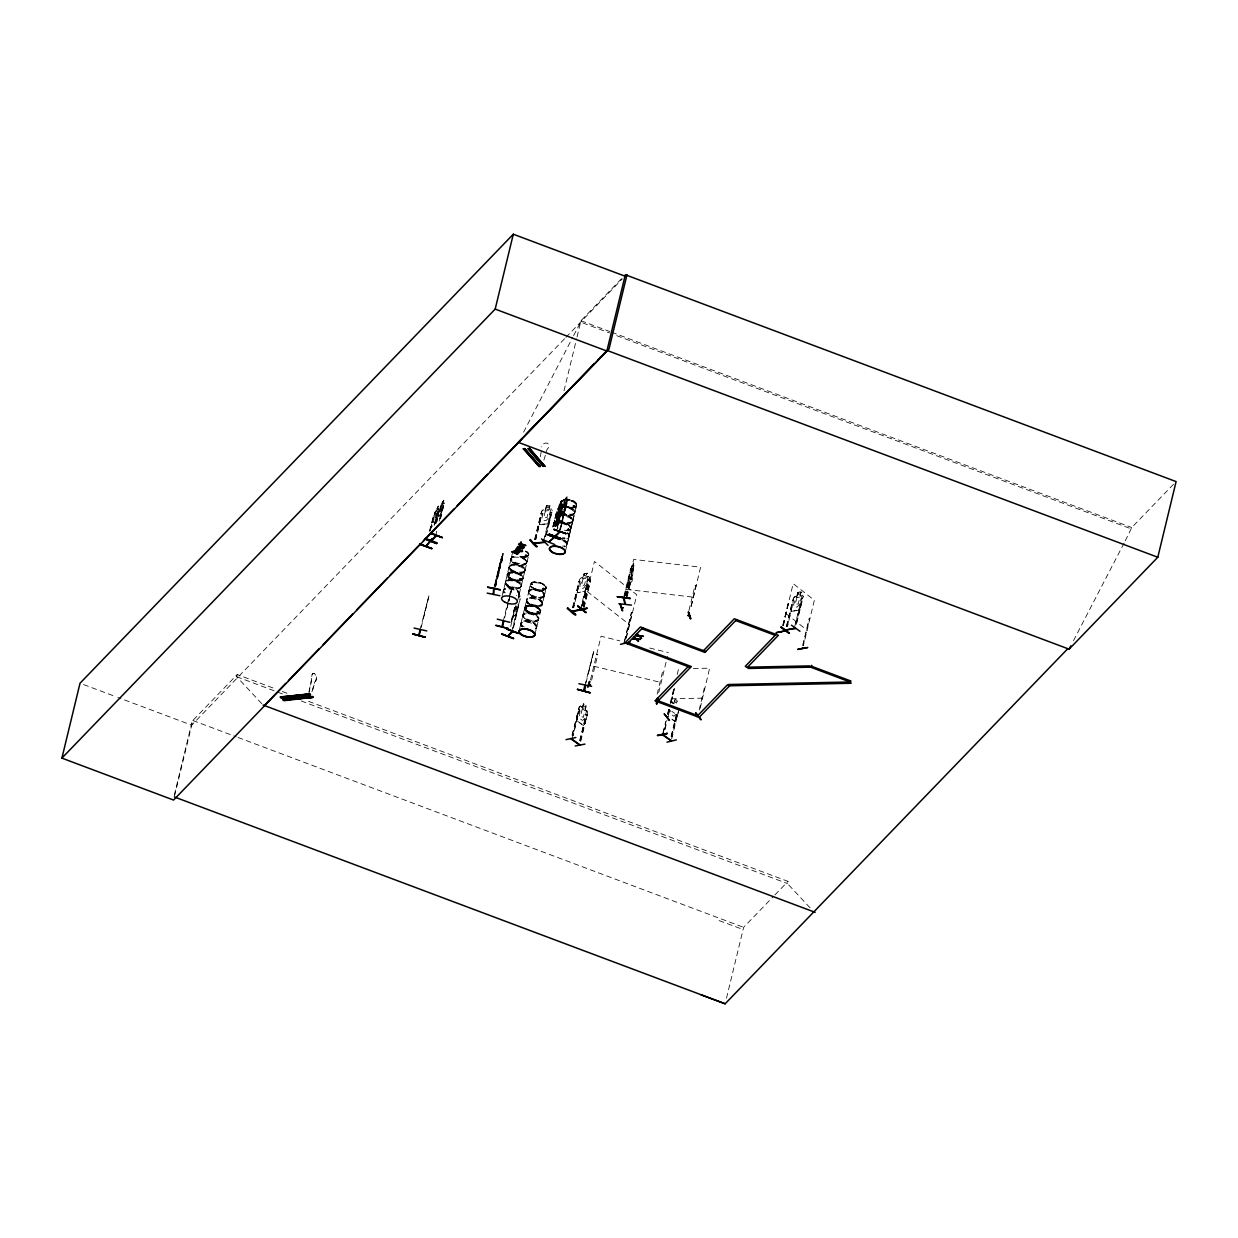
<?xml version="1.0" encoding="UTF-8"?>
<svg xmlns="http://www.w3.org/2000/svg" width="1238" height="1238" viewBox="0 0 1238 1238"><rect width="100%" height="100%" fill="white"/><g stroke="black" fill="none" stroke-linecap="round" stroke-linejoin="round"><path stroke-width="0.75" stroke-dasharray="5 3.75" d="M505.305 582.68L505.336 583.609L505.971 580.901M509.019 567.314L505.584 581.597M511 559.127L511.031 559.963M519.326 593.838L521.105 586.472M520.765 624.06L519.171 630.73M521.322 585.574L524.85 571.105M527.048 562.021L528.703 554.794M536.797 626.985L538.576 619.588M544.488 595.169L546.159 587.942M556.852 517.732L554.995 525.655M558.849 509.514L557.1 516.803M569.186 535.992L572.683 521.523M572.885 520.703L574.587 513.445M574.881 512.439L576.552 505.212A8.093 3.699 13.6 0 0 565.534 499.239A8.093 3.699 13.6 0 0 564.033 505.46A8.093 3.699 13.6 0 0 576.568 505.197L574.912 512.145A8.093 3.699 13.6 0 0 563.847 506.172A8.093 3.699 13.6 0 1 565.364 499.951A8.093 3.699 13.6 0 1 576.397 505.909A8.093 3.699 13.6 0 1 563.847 506.172A8.093 3.699 13.6 0 0 562.346 512.393A8.093 3.699 13.6 0 0 574.896 512.145M583.516 725.561L576.877 720.872L576.893 716.585L576.985 720.841L583.609 725.545L585.466 722.559L583.469 725.391M668.381 712.361L668.257 716.663L674.989 721.336L676.753 718.272M503.324 590.278L503.309 591.625M510.969 558.601L511.526 557.533M524.958 570.919A8.217 3.76 13.6 0 1 512.207 571.182A8.217 3.76 13.6 0 1 513.739 564.853A8.217 3.76 13.6 0 1 524.958 570.919L524.386 571.91M529.152 590.48L526.676 599.563M556.806 517.36L557.564 515.952M630.854 581.984C633.81 584.413 632.711 559.669 632.525 566.818L633.562 562.965L633.005 571.028L626.676 596.654M525.067 569.991L526.846 562.841M502.38 557.44L503.03 553.479L498.295 575.283L499.285 572.235M500.137 567.314L500.276 565.487M500.941 559.158L493.699 589.118M502.009 560.52L502.241 555.816L502.009 557.626M502.427 557.27L503.03 553.479M507.069 574.68L508.725 572.668M507.162 574.355L508.818 577.914M524.556 607.796C527.001 602.875 535.28 605.568 538.948 608.059M524.618 607.425C524.943 613.599 537.586 616.88 540.712 611.309M543.281 590.247C554.717 585.326 527.311 576.32 530.885 586.394M562.361 504.779C555.847 497.196 573.844 498.109 576.072 503.185C578.842 510.056 565.162 507.92 562.392 504.795M571.105 528.626L568.056 530.731M558.942 510.458L559.53 507.735M525.376 551.436A8.093 3.699 13.6 0 1 528.069 556.357A8.093 3.699 13.6 0 1 519.821 557.177A8.217 3.76 13.6 0 1 526.46 563.538L527.017 561.216M431.691 523.906L431.397 527.156L434.94 523.38L436.178 519.264L434.956 523.473M513.012 617.128L513.445 613.924L513.151 617.174L516.695 613.491L519.852 598.991M554.779 519.914L554.531 523.101L554.825 519.852M510.985 559.22L509.282 566.308M544.24 596.051L542.492 603.432M505.305 582.819L503.572 589.892M542.507 603.138A8.109 3.699 13.6 0 0 531.442 597.165A8.109 3.699 13.6 0 0 529.941 603.401A8.109 3.699 13.6 0 0 542.507 603.138L542.492 603.185M556.852 518.49L556.791 517.36M568.907 536.967L567.19 544.256M628.765 580.08C630.699 564.977 627.032 594.163 630.854 581.891L629.678 584.924M502.04 560.427L501.669 562.423L501.947 558.601L495.107 586.951M540.356 456.714L541.594 449.379M518.118 573.287L512.021 572.002L508.632 572.993M535.605 606.326L526.088 606.14M536.797 627.511L536.054 628.703L536.781 626.304M555.088 526.227A8.124 3.714 13.6 0 1 565.828 524.154A8.124 3.714 13.6 0 1 567.902 531.04L570.486 529.91C572.451 523.117 559.932 520.842 555.553 523.767L554.964 526.15M500.353 564.497L499.425 570.269L500.075 568.304M308.989 691.825L311.651 678.811A4.333 2.337 84.3 0 1 312.935 673.518A4.333 2.337 84.3 0 1 316.03 676.552A4.333 2.337 84.3 0 1 314.746 681.844L311.79 692.336M308.85 693.667L311.883 678.78A4.333 2.337 84.3 0 1 313.168 673.487A4.333 2.337 84.3 0 1 316.263 676.521A4.333 2.337 84.3 0 1 314.978 681.829L312.022 692.321M503.17 621.553L510.52 591.083L510.69 592.801M508.23 603.154L507.255 607.626L508.013 604.531M511.882 587.787L511.495 589.922M510.83 592.832L512.3 585.884L504.299 619.325M499.703 566.416L498.635 570.672M510.613 593.745L511.867 588.375M510.396 594.704L510.721 592.708M508.818 600.848L509.437 598.248M174.357 794.92L191.875 722.512M174.481 796.313L192.849 720.501L237.201 674.54L275.13 688.777M261.806 703.679L236.675 676.722L237.201 674.54M429.493 531.102L433.532 515.689L430.778 528.951M429.911 530.669L434.878 512.223M429.911 531.257L434.151 514.126M437.416 509.87L438.267 505.955L434.956 513.337L433.331 522.39L436.209 517.19L438.407 508.57L438.5 509.483M434.058 524.974L438.051 511.588L437.231 511.867M434.461 525.129L437.633 511.433M435.327 522.823L438.561 509.391L436.256 519.356M435.528 523.442L439.521 510.071L438.701 510.35M435.946 523.597L440.449 506.45L436.349 523.163M440.047 518.768L443.838 500.167L440.527 507.565L438.902 516.602L441.796 511.402M442.461 501.792L440.449 506.543M435.559 536.039L436.921 530.421M439.181 521.074L443.219 505.661L440.496 517.484M440.465 518.923L444.148 503.603L440.527 517.685L436.968 521.368L437.339 518.242M419.991 630.281L427.806 599.919M421.137 627.511L429.23 594.642L423.845 616.292M494.643 584.831L500.988 558.632M495.045 585.466L502.102 556.543M495.587 586.503L501.808 560.443M501.963 559.189L502.876 555.444M495.556 587.044L501.994 559.127M502.117 595.958L503.293 590.82M512.517 552.937L511.201 558.183M508.71 574.664L509.499 575.082L508.988 574.246M508.818 601.25L510.195 595.463M564.002 390.806L576.583 338.825M577.032 336.968L580.962 320.704L622.714 277.451M526.429 555.676L525.392 555.336L526.8 555.97M520.502 578.471C517.855 578.394 522.776 579.523 521.059 578.657M511.248 621.12L514.869 606.14M525.005 555.522L526.413 554.903L526.692 556.063M511.665 620.687L515.287 605.707M511.665 621.275L515.782 604.098M510.721 626.459L515.704 605.862M515.875 606.806L515.085 612.408L517.964 607.208M517.84 599.765L519.124 594.658M516.633 606.016L515.797 609.452L518.041 604.546M511.727 631.844L518.072 605.63M513.043 628.254L518.49 605.196M513.461 627.821L520.285 598.635M534.615 539.428L541.61 511.186L543.188 509.762L551.575 509.019L552.396 510.211L545.958 536.719M534.847 539.644L541.687 511.263M535.605 539.319L541.935 513.12L540.96 513.213L542.167 513.337L535.822 539.551M545.571 509.607L546.391 505.847L550.028 505.568L549.068 509.189M546.453 505.924L545.664 509.716L543.575 511.124L541.904 518.01L542.987 520.78L546.314 520.44L548.805 517.314L550.477 510.443L548.991 509.391L550.028 505.568L546.546 506.033M528.765 591.068L530.468 584.15M526.258 607.409L526.738 608.338M531.783 584.027L532.541 584.336M532.479 584.119L531.303 584.351L532.294 583.934M543.838 540.341L550.631 512.253L551.839 512.377L550.631 512.253M544.968 536.812L550.864 512.47M545.726 536.487L552.194 510.211M552.643 527.048L556.682 511.634L553.463 526.769M553.061 526.614L556.682 511.634M553.51 525.33L558.152 508.214L557.301 510.071M559.127 507.193C557.301 505.553 563.986 499.301 559.916 503.541L556.466 518.32L559.359 513.12M559.143 508.416L560.86 501.421M560.427 505.754L561.402 501.901M561.526 501.947L556.249 526.692M555.831 526.537L561.201 507.534L560.365 507.812M562.857 501.282L561.758 501.715M559.266 515.24L561.712 505.321L556.667 526.258M557.301 526.939L562.686 505.924L557.673 528.533M537.88 611.82L536.828 611.943L537.493 612.485M557.255 528.378L563.213 504.299L565.905 497.753L562.485 512.609L565.364 507.41M543.792 589.211L544.503 588.994M559.127 532.046L566.803 501.669L560.458 528.456M560.009 529.74L567.546 496.221L565.921 497.815M534.893 634.537L536.503 628.006M560.412 529.895L567.716 499.61C562.176 530.715 554.361 512.331 567.638 498.991M569.263 529.585L568.149 528.889M567.669 529.678L568.861 530.282M574.602 505.506L574.819 506.28L574.432 505.429M565.302 551.792L566.927 545.153M567.205 543.962L568.876 537.091M569.217 535.698L572.637 521.631A8.093 3.699 13.6 0 0 561.526 515.828A8.093 3.699 13.6 0 0 560.009 522.049A8.093 3.699 13.6 0 0 572.56 521.786L572.606 521.678M572.915 520.409L574.571 513.522M572.575 607.579L578.92 581.365L579.817 581.195L573.751 607.626M572.854 607.796L579.632 579.353L581.179 577.898L588.762 576.428L586.533 576.862M573.473 607.409L579.817 581.195M584.181 573.813L579.771 586.023L580.684 588.654L583.717 588.065L586.069 584.8L587.725 577.914L586.394 577.001L587.431 573.179L584.088 573.736L583.191 577.419L581.179 577.898M580.483 609.622L587.725 579.663L588.901 579.709L587.725 579.663M581.659 606.094L588.004 579.879M582.278 605.692L589.273 577.542M582.556 605.908L589.474 577.542L588.669 576.366M583.144 606.806L590.031 579.678L590.743 580.251L584.197 607.301M583.485 606.744L594.441 561.479L636.796 594.782L626.289 638.235M583.856 607.378L590.402 580.312L589.69 579.755M572.033 735.186L578.703 708.894L579.477 709.451L573.132 735.666M572.358 735.109L579.291 706.697L580.607 706L582.525 707.362M577.001 716.632L579.399 706.681M584.831 685.759L592.646 655.382M571.91 739.488L579.477 709.451M585.976 682.974L594.07 650.105L588.684 671.754M582.494 707.579L583.423 703.679L586.239 705.675L585.357 709.359L587.864 712.655L585.357 722.59M583.485 703.865L582.603 707.548L580.885 707.78L579.229 714.651L579.926 718.597L582.556 720.47L584.676 718.52L586.348 711.649L585.234 709.42M590.48 679.925L601.034 636.27L619.743 640.804M591.609 680.204L597.768 654.763L596.577 654.67L597.768 654.763M585.125 709.436L586.239 705.675M579.678 740.618L586.023 714.403L587.121 714.868L586.023 714.403M580.003 740.525L586.348 714.326M580.452 741.16L586.797 714.96M580.777 741.082L587.648 712.67L587.075 710.674L580.607 706M623.983 596.097L630.776 568.025M623.658 598.542L630.9 568.598M624.416 596.159L631.767 565.89M624.911 595.896L633.608 559.437L700.6 567.205L690.525 608.864M633.423 562.95L632.664 566.648M625.979 595.803L630.343 577.775L629.214 577.635L630.405 577.991L626.041 596.035M633.469 564.11L633.454 566.586M633.407 570.053L633.871 565.008M626.552 596.082L631.999 573.627M627.124 596.716L633.252 572.08M624.354 641.346L631.334 612.485L632.386 612.98L631.334 612.485M624.695 641.269L631.69 612.408M625.933 638.297L632.045 613.042M657.13 694.147L662.856 670.501L663.939 670.981M658.709 692.615L667.483 656.31M688.947 610.52L695.06 585.28L696.189 585.404L690.587 609.081M662.964 732.865L665.673 721.63M667.483 714.14L669.835 705.072M670.269 703.261L673.766 688.823M677.232 674.447L678.594 668.83M663.289 732.788L665.998 721.553M667.808 714.063L669.17 708.446M670.888 701.683L673.936 689.055M668.18 714.078L670.362 705.056M670.795 703.246L674.292 688.823M664.636 729.677L666.911 720.315M668.35 714.311L669.665 708.894M671.414 701.683L674.725 687.013M664.961 729.584L666.771 722.094M668.582 714.62L669.944 709.003M677.619 701.482C672.946 694.781 675.747 706.743 671.878 701.822L670.671 702.503L671.878 701.822M672.265 703.571L673.967 703.354L674.803 699.47M671.058 736.409L676.938 712.082M671.383 736.331L677.263 711.989M671.832 736.966L677.712 712.624M671.708 738.761L679.136 708.446M678.439 711.757L676.737 718.38M699.191 710.07L704.701 686.394M700.166 708.26L709.622 668.18L693.203 668.52M782.741 625.329L788.761 601.823L783.437 625.561M783.097 625.267L793.171 583.624L814.356 600.26L803.4 645.524M783.097 625.623L788.42 601.885M786.393 626.366L792.722 600.151L793.62 599.981L787.554 626.413M786.656 626.583L793.434 598.14L794.904 596.623M787.291 626.196L793.62 599.981M797.906 592.522L793.589 604.809L794.502 607.44L797.535 606.852L799.872 603.587L801.543 596.701L800.212 595.788C806.588 588.158 791.361 594.673 801.156 591.903M797.179 596.391L797.984 592.6M800.119 595.726L801.017 592.043M794.75 626.536L801.543 598.449L802.719 598.496L801.543 598.449M795.926 623.008L801.822 598.666M796.096 624.494L803.075 596.345M796.823 622.838L803.292 596.345L802.487 595.153L794.92 596.731M802.704 645.308L809.25 618.257M803.06 645.586L809.59 618.18M726.489 998.215L743.636 927.339L773.642 896.25M810.07 907.825L787.461 883.561L787.987 881.379L307.628 700.987M1125.265 540.805L1131.749 527.543L1173.485 484.29M511.681 588.267L511.634 589.009M511.619 589.118L511.82 588.298M518.134 573.256L522.622 576.026L523.179 578.533L521.6 580.158L516.308 580.73L508.849 577.929A8.124 3.714 13.6 0 1 513.894 572.73A8.124 3.714 13.6 0 1 522.498 579.492A8.124 3.714 13.6 0 1 508.895 577.914M543.884 460.149L547.103 449.286A4.333 3.265 -40.3 0 0 547.335 443.235A4.333 3.265 -40.3 0 0 541.238 446.918M521.028 623.008L522.746 615.75L522.776 616.555M558.09 519.403C560.938 509.267 558.23 522.715 554.407 523.04M563.971 513.553L565.286 509.53M523.442 614.017L522.761 616.478M501.947 556.62L502.241 555.816M502.086 556.651L502.38 555.847M555.026 524.68L555.073 525.825M542.275 604.283L542.213 604.407A8.093 3.699 13.6 0 0 531.117 598.558A8.093 3.699 13.6 0 0 529.616 604.778A8.093 3.699 13.6 0 0 542.167 604.515L538.793 618.721M569.263 525.655L565.967 523.705M572.807 521.337A8.217 3.76 13.6 0 0 561.588 515.271A8.217 3.76 13.6 0 0 560.056 521.6A8.217 3.76 13.6 0 0 572.807 521.337L572.854 519.898M542.476 603.989L541.78 605.165L542.476 602.705M587.075 587.431L585.187 591.284L577.465 592.708L585.141 591.176L586.889 587.369M631.334 577.914L630.405 579.833L630.467 573.921L632.649 566.849M799.005 610.086L800.893 606.218L799.005 610.086L791.283 611.495L791.128 608.106M523.581 432.17L572.73 337.355M573.612 335.668L580.622 322.112L609.514 332.96M1073.485 640.711L1124.383 542.492M504.005 589.149L503.309 590.278M522.947 614.899L527.079 598.836M566.478 545.943L567.174 543.528M538.267 620.161L538.778 617.994M527.357 555.645L525.206 555.568M520.146 578.486C517.53 580.374 524.912 580.22 523.21 577.109M520.734 579.678L519.821 579.26M521.213 578.75L521.74 579.369L520.687 579.539M557.348 525.5L556.218 524.866M556.357 525.314L557.317 525.361L556.744 524.68M556.357 525.175L557.177 524.943L556.001 525.175M572.962 505.831L574.834 506.698L574.757 505.599M567.143 529.353L568.768 528.951M572.885 521.244L572.358 522.126M569.078 529.926L568.737 528.997M569.511 530.081L568.706 529.199M525.608 607.827L526.955 607.935M526.181 608.121L526.707 607.75M543.451 588.065L542.554 588.839L544.627 589.195M537.88 612.779L536.936 611.851M538.05 612.052C535.946 611.959 539.459 611.108 539.118 612.81M509.545 565.812L508.988 567.994M520.811 587.044L521.322 584.769M518.722 595.385L519.31 592.878M574.355 513.863L574.881 511.743M521.322 622.451L520.749 624.71M543.962 596.639L544.426 594.163M568.598 537.509L569.186 535.234M674.849 721.197L676.644 718.303M507.595 573.72C512.377 570.873 520.223 572.606 523.101 577.45M555.444 524.138L556.589 523.055M525.051 606.868L526.181 605.831M545.757 589.056L544.766 589.783M540.31 612.206A8.093 3.699 13.6 0 1 527.759 612.47A8.093 3.699 13.6 0 1 538.793 618.427L538.793 618.474A8.093 3.699 13.6 0 1 526.258 618.691A8.093 3.699 13.6 0 1 527.759 612.47A8.093 3.699 13.6 0 1 529.26 606.233A8.093 3.699 13.6 0 1 540.31 612.206L537.663 613.475M538.221 620.253L538.236 620.223A8.217 3.76 13.6 0 0 529.508 613.398A8.217 3.76 13.6 0 0 524.448 618.644A8.217 3.76 13.6 0 0 538.205 620.238L538.19 620.284M526.444 563.569L526.49 563.522A8.217 3.76 13.6 0 1 514.203 562.919A8.217 3.76 13.6 0 1 513.94 556.775M508.168 574.757L509.189 574.927M793.62 598.248L795.013 596.809M564.559 338.763L191.689 725.174L117.842 697.443M565.905 337.37L622.374 278.86M437.912 507.054L436.704 509.22L437.618 508.276M434.863 512.331L435.853 511.217M442.864 504.036L443.978 502.783L444.21 503.758M434.987 512.377L438.484 508.772M440.573 506.59L444.055 502.984M433.95 515.844L433.114 516.122M560.149 503.943L561.046 502.999M559.839 505.166L560.752 504.222M558.013 508.261L561.495 504.655M566.447 500.044L567.561 498.79L567.793 499.765M557.085 511.789L556.264 512.068M563.104 506.079L562.269 506.357M554.469 522.885L557.951 519.279M518.521 597.614L520.006 595.973M518.645 597.66L520.068 596.19M513.151 617.174L516.695 613.398M774.942 894.904L787.987 881.379M676.056 714.326L673.936 716.276L671.306 714.403L670.609 710.457M541.795 511.309L543.281 509.963M544.766 589.102L542.631 588.298M575.159 507.038L576.15 506.327M555.491 524.123L557.967 522.947M525.082 555.243L526.119 555.119M567.221 529.214L568.087 529.849M527.295 556.589L528.827 553.881L525.608 550.709A8.093 3.699 13.6 0 1 528.239 555.645A8.093 3.699 13.6 0 1 519.991 556.466M567.979 529.957L569.201 529.818M508.199 574.602L508.539 574.85M509.545 575.005L508.601 575.097M532.185 584.506L531.736 584.692M544.07 588.839L543.451 588.777M538.081 612.779L538.515 611.804M556.481 523.411L557.982 522.978M527.295 556.636L519.914 556.806A8.217 3.76 13.6 0 1 526.552 563.104A8.217 3.76 13.6 0 1 514.312 562.485A8.217 3.76 13.6 0 1 514.049 556.342M521.585 580.204L512.269 579.399L507.193 575.361M568.846 530.034L568.536 528.936M539.025 613.321L535.76 613.955M584.166 573.844L587.292 573.318M580.08 581.411L578.92 581.365M793.898 600.198L792.722 600.151M791.376 611.355L798.959 609.978M571.863 507.657L573.643 507.487M557.998 522.931L565.921 523.86M525.454 555.057L526.676 555.212M510.242 572.204L512.021 572.018M530.885 586.441L535.327 589.334L543.25 590.247M537.756 612.33L538.731 612.578L538.344 611.727M538.747 612.98L537.524 612.841M537.632 613.475L529.709 612.562L524.649 608.554M539.675 524.51L547.954 523.767L549.997 520.099L547.939 523.798L539.629 524.711L539.288 521.167M671.352 698.774L702.379 698.139M562.114 501.344L562.934 501.591L562.145 501.963M574.2 505.522L572.946 506.11M524.014 557.239L519.929 556.775A8.124 3.714 13.6 0 0 528.193 555.939A8.124 3.714 13.6 0 0 525.5 551.003M520.409 578.858L520.749 579.291M543.25 588.112L544.797 588.793M539.459 590.294L541.455 590.402M526.583 608.353L525.701 607.796M626.366 589.396L693.357 597.165M696.267 585.636L695.06 585.28M567.762 507.193L569.851 507.565M649.687 648.047L668.396 652.565M593.791 666.23L661.154 682.525M563.971 522.9L567.824 524.355M543.946 588.545L543.482 588.731M719.092 920.592L743.11 929.521M580.962 320.704L609.854 331.567M611.665 332.233L1131.749 527.543M616.741 335.684L1131.408 528.951M282.341 691.5L287.773 693.528M236.675 676.722L275.919 691.469M277.73 692.15L284.957 694.858M301.236 700.971L787.461 883.561M192.849 720.501L236.195 736.78M237.99 737.461L743.636 927.339M83.611 684.583L116.047 696.762M571.6 500.338L573.426 501.158M573.318 506.017L575.237 506.094M568.087 529.941L567.267 529.384M520.889 578.579L521.74 579.369M535.528 606.589L539.985 609.514M562.996 501.576L562.191 501.297M543.312 588.654L543.219 589.04M519.883 574.293L521.399 575.268M526.382 610.736L527.883 611.711A8.093 3.699 13.6 0 0 540.48 611.464A8.093 3.699 13.6 0 0 529.446 605.49A8.093 3.699 13.6 0 0 527.93 611.727M671.894 701.977L673.967 703.354M672.017 711.463L674.648 713.32M672.234 719.479L674.88 721.367M578.378 708.987L579.152 709.529M791.283 611.495L791.159 607.997M785.929 613.568L807.099 630.219M587.183 591.439L629.554 624.726M570.347 526.769L569.263 525.701L570.981 527.899M538.963 608.075L540.635 611.68L540.557 610.628M525.175 609.994L526.289 611.046M545.679 585.914L546.298 588.081M576.057 503.232L576.645 504.315M562.779 501.576L561.712 501.622M539.954 609.529L540.588 610.628M511.031 559.808L510.954 558.678M633.407 563.135L633.748 565.364M628.672 580.003L629.817 584.94M438.531 508.617L438.639 509.53M539.412 521.136L539.737 524.572M525.036 569.588L525.098 570.61M521.353 626.32A8.093 3.699 13.6 0 1 529.462 622.59A8.093 3.699 13.6 0 1 534.971 629.616M522.451 626.908A8.217 3.76 13.6 0 1 523.163 621.863A8.217 3.76 13.6 0 1 534.027 623.813A8.217 3.76 13.6 0 1 535.187 629.198M524.247 626.954A8.109 3.699 13.6 0 1 522.544 621.337A8.109 3.699 13.6 0 1 533.624 622.621A8.109 3.699 13.6 0 1 535.327 628.239M522.544 626.49A8.217 3.76 13.6 0 1 523.272 621.445A8.217 3.76 13.6 0 1 534.12 623.395A8.217 3.76 13.6 0 1 535.296 628.765M555.212 525.887A8.093 3.699 13.6 0 1 565.905 523.813A8.093 3.699 13.6 0 1 567.963 530.684M564.327 530.297A8.093 3.699 13.6 0 0 570.826 526.893A8.093 3.699 13.6 0 0 560.597 522.281A8.093 3.699 13.6 0 0 555.893 526.49A8.078 3.683 13.6 0 1 559.963 522.266A8.078 3.683 13.6 0 1 570.362 526.181A8.078 3.683 13.6 0 1 566.308 530.375M562.037 539.938A8.217 3.76 13.6 0 1 564.141 546.917M563.677 541.285A8.093 3.699 13.6 0 1 565.364 546.886M555.026 526.661A8.093 3.699 13.6 0 1 565.72 524.587A8.093 3.699 13.6 0 1 567.778 531.458M564.033 539.892A8.109 3.699 13.6 0 1 562.516 546.128M563.971 540.341A8.217 3.76 13.6 0 1 564.234 546.484M567.499 532.603A8.093 3.699 13.6 0 1 562.532 537.756M567.391 533.485A8.217 3.76 13.6 0 1 564.342 538.824M567.484 533.052A8.217 3.76 13.6 0 1 562.423 538.298M568.242 535.033A8.093 3.699 13.6 0 1 562.191 539.149M520.053 556.218A8.093 3.699 13.6 0 1 526.552 562.578A8.093 3.699 13.6 0 1 514.497 561.975A8.093 3.699 13.6 0 1 514.25 555.924M503.912 593.172A8.093 3.699 13.6 0 1 507.363 588.994A8.093 3.699 13.6 0 1 517.732 592.166A8.093 3.699 13.6 0 1 516.091 596.917M503.912 592.692A8.217 3.76 13.6 0 1 507.41 588.452A8.217 3.76 13.6 0 1 517.948 591.671A8.217 3.76 13.6 0 1 516.292 596.499M505.305 592.832A8.109 3.699 13.6 0 1 506.528 587.741A8.109 3.699 13.6 0 1 517.67 590.433A8.109 3.699 13.6 0 1 516.447 595.54M504.021 592.275A8.217 3.76 13.6 0 1 507.518 588.019A8.217 3.76 13.6 0 1 518.057 591.253A8.217 3.76 13.6 0 1 516.401 596.066M544.519 594.874L544.503 594.921A8.093 3.699 13.6 0 1 531.953 595.138A8.093 3.699 13.6 0 1 533.454 588.901A8.093 3.699 13.6 0 1 534.955 582.68A8.093 3.699 13.6 0 1 546.004 588.638A8.093 3.699 13.6 0 1 533.454 588.901A8.093 3.699 13.6 0 1 544.488 594.874M435.714 512.563L434.043 519.434L435.451 517.964L437.122 511.093L435.714 512.563M441.285 506.775L439.629 513.662L441.038 512.192L442.693 505.305L441.285 506.775M442.585 502.21L442.276 503.448L443.483 501.266L442.585 502.21M545.354 510.954L543.699 517.824L547.026 517.499L548.697 510.613L545.354 510.954M546.995 506.59L546.701 507.812L548.836 507.611L549.13 506.373L546.995 506.59M558.849 508.493L557.193 515.379L558.601 513.909L560.257 507.038L558.849 508.493M564.868 502.783L563.197 509.654L564.621 508.199L566.277 501.313L564.868 502.783M566.153 498.218L565.859 499.456L567.066 497.274L566.153 498.218M583.067 578.827L581.396 585.698L584.444 585.11L586.1 578.239L583.067 578.827M584.646 574.417L584.351 575.655L586.301 575.268L586.595 574.045L584.646 574.417M582.293 708.77L580.637 715.657L583.268 717.529L584.94 710.643L582.293 708.77M583.81 704.809L583.516 706.047L585.203 707.238L585.497 706.016L583.81 704.809M632.355 568.072L631.117 576.877L632.355 568.072M675.19 700.615L674.896 701.838L676.582 703.045L676.876 701.807L675.19 700.615M796.885 597.614L795.214 604.484L798.247 603.896L799.918 597.026L796.885 597.614M798.464 593.203L798.17 594.441L800.119 594.054L800.413 592.832L798.464 593.203M538.484 619.774L538.484 619.82A8.109 3.699 13.6 0 1 525.902 620.083A8.109 3.699 13.6 0 1 527.419 613.847A8.109 3.699 13.6 0 1 538.484 619.82L538.499 619.743M544.194 596.174L544.178 596.221A8.109 3.699 13.6 0 1 531.613 596.515A8.109 3.699 13.6 0 1 533.114 590.278A8.109 3.699 13.6 0 1 544.178 596.267L544.209 596.143M543.869 596.716L543.869 596.762A8.217 3.76 13.6 0 1 530.143 595.091A8.217 3.76 13.6 0 1 535.203 589.845A8.217 3.76 13.6 0 1 543.9 596.685L543.9 596.685M577.651 592.631L577.434 589.288L577.542 592.77M528.146 603.355A8.217 3.76 13.6 0 0 541.904 604.949A8.217 3.76 13.6 0 0 533.207 598.109A8.217 3.76 13.6 0 0 528.146 603.355M533.624 588.189A8.093 3.699 13.6 0 0 546.175 587.926A8.093 3.699 13.6 0 0 535.141 581.968A8.093 3.699 13.6 0 0 533.624 588.189M533.547 588.483A8.124 3.714 13.6 0 0 546.128 588.236A8.124 3.714 13.6 0 0 535.048 582.247A8.124 3.714 13.6 0 0 533.547 588.483M528.053 611.232A8.093 3.699 13.6 0 0 540.604 610.968A8.093 3.699 13.6 0 0 529.554 605.011A8.093 3.699 13.6 0 0 528.053 611.232M528.239 602.937A8.217 3.76 13.6 0 0 542.012 604.531A8.217 3.76 13.6 0 0 533.299 597.691A8.217 3.76 13.6 0 0 528.239 602.937M530.251 594.658A8.217 3.76 13.6 0 0 544.008 596.267A8.217 3.76 13.6 0 0 535.311 589.427A8.217 3.76 13.6 0 0 530.251 594.658M527.93 611.742A8.093 3.699 13.6 0 0 540.48 611.495A8.093 3.699 13.6 0 0 529.431 605.521A8.093 3.699 13.6 0 0 527.93 611.742M527.837 612.067A8.124 3.714 13.6 0 0 540.433 611.804A8.124 3.714 13.6 0 0 529.353 605.815A8.124 3.714 13.6 0 0 527.837 612.067M524.541 618.226A8.217 3.76 13.6 0 0 538.298 619.82A8.217 3.76 13.6 0 0 529.601 612.98A8.217 3.76 13.6 0 0 524.541 618.226M562.547 504.5A8.078 3.683 13.6 0 0 576.057 506.079A8.078 3.683 13.6 0 0 567.515 499.363A8.078 3.683 13.6 0 0 562.547 504.5M562.377 505.212A8.078 3.683 13.6 0 0 575.887 506.791A8.078 3.683 13.6 0 0 567.344 500.075A8.078 3.683 13.6 0 0 562.377 505.212M562.439 504.795A8.124 3.714 13.6 0 0 576.026 506.373A8.124 3.714 13.6 0 0 567.437 499.626A8.124 3.714 13.6 0 0 562.439 504.795M562.052 513.337A8.217 3.76 13.6 0 0 574.803 513.074A8.217 3.76 13.6 0 0 563.584 507.007A8.217 3.76 13.6 0 0 562.052 513.337M558.864 519.697A8.093 3.699 13.6 0 0 572.405 521.275A8.093 3.699 13.6 0 0 563.832 514.544A8.093 3.699 13.6 0 0 558.864 519.697M560.52 512.811A8.093 3.699 13.6 0 0 574.061 514.389A8.093 3.699 13.6 0 0 565.503 507.657A8.093 3.699 13.6 0 0 560.52 512.811M560.164 521.183A8.217 3.76 13.6 0 0 572.9 520.919A8.217 3.76 13.6 0 0 561.681 514.853A8.217 3.76 13.6 0 0 560.164 521.183M562.16 512.919A8.217 3.76 13.6 0 0 574.896 512.656A8.217 3.76 13.6 0 0 563.692 506.59A8.217 3.76 13.6 0 0 562.16 512.919M512.161 571.631A8.093 3.699 13.6 0 0 524.711 571.368A8.093 3.699 13.6 0 0 513.677 565.41A8.093 3.699 13.6 0 0 512.161 571.631M510.489 578.533A8.093 3.699 13.6 0 0 523.04 578.285A8.093 3.699 13.6 0 0 512.006 572.312A8.093 3.699 13.6 0 0 510.489 578.533M510.613 578.084A8.093 3.699 13.6 0 0 523.148 577.821A8.093 3.699 13.6 0 0 512.114 571.863A8.093 3.699 13.6 0 0 510.613 578.084M511 569.279A8.109 3.699 13.6 0 0 524.572 570.857A8.109 3.699 13.6 0 0 515.983 564.11A8.109 3.699 13.6 0 0 511 569.279M512.671 562.408A8.109 3.699 13.6 0 0 526.243 563.971A8.109 3.699 13.6 0 0 517.654 557.224A8.109 3.699 13.6 0 0 512.671 562.408M512.315 570.764A8.217 3.76 13.6 0 0 525.051 570.501A8.217 3.76 13.6 0 0 513.847 564.435A8.217 3.76 13.6 0 0 512.315 570.764M510.304 579.307A8.093 3.699 13.6 0 0 522.854 579.044A8.093 3.699 13.6 0 0 511.82 573.086A8.093 3.699 13.6 0 0 510.304 579.307A8.093 3.699 13.6 0 0 508.803 585.528A8.093 3.699 13.6 0 0 521.353 585.28A8.093 3.699 13.6 0 0 510.304 579.307M508.509 586.472A8.217 3.76 13.6 0 0 521.26 586.208A8.217 3.76 13.6 0 0 510.041 580.158A8.217 3.76 13.6 0 0 508.509 586.472M506.961 585.961A8.109 3.699 13.6 0 0 520.533 587.539A8.109 3.699 13.6 0 0 511.959 580.792A8.109 3.699 13.6 0 0 506.961 585.961M508.617 586.054A8.217 3.76 13.6 0 0 521.353 585.791A8.217 3.76 13.6 0 0 510.149 579.724A8.217 3.76 13.6 0 0 508.617 586.054"/><path stroke-width="1.5" d="M695.926 713.15L700.987 719.649M623.534 597.969L624.881 604.206M487.617 587.261L500.307 589.876M493.188 594.41L493.745 588.514M499.904 595.741L487.199 593.126M430.375 533.269L442.214 537.679M424.804 539.01L436.643 543.451M506.543 629.074L518.382 633.469M553.959 529.276L565.797 533.686M559.777 539.397L547.939 534.955M807.609 647.505L797.597 649.439L807.532 647.536M618.876 603.695L631.457 605.119M625.407 604.237L624.029 598M497.274 619.155L509.886 622.327M501.932 626.691L503.293 620.965M502.566 626.861L503.68 621.615M495.881 625.546L508.509 628.625L495.958 625.221M1069.028 649.238L1157.793 557.255L1176.1 481.582L625.314 274.743L606.868 351.035L173.583 800.058L61.9 758.12L80.021 683.237L513.306 234.214L624.973 276.151M426.754 545.757L426.94 544.968M430.855 541.501L430.484 540.31M425.872 546.082L430.7 540.248M430.839 541.579L431.118 540.402L426.228 546.283M432.542 538.932L432.356 540.108L431.969 538.778M432.139 538.778L431.814 539.861M432.325 539.969L432.511 539.195M435.822 534.955L436.039 536.255M61.9 758.12L495.185 309.098L513.306 234.214M418.645 635.326L420.146 629.709M419.202 635.527L420.425 630.452M425.207 637.384L412.672 633.887L425.222 637.276M426.77 630.916L414.08 628.068M514.188 551.653C514.126 549.471 518.443 550.802 519.248 552.148C518.351 553.974 517.066 553.309 518.382 551.962C506.899 549.858 525.376 557.642 513.615 552.628L511.604 551.885L513.631 551.22M518.118 547.041C531.025 549.78 513.136 548.991 518.258 546.422M520.502 542.368L521.384 542.012L520.409 543.497L525.933 545.556L520.099 543.822L518.536 544.395L521.229 542.646M519.217 550.724C523.473 548.898 511.031 548.372 519.217 550.724L519.372 550.09M541.486 538.901L548.001 545.324M543.002 540.186L543.374 539.35M555.939 536.116L556.125 534.94M627.001 274.712L609.034 348.977L518.304 442.337L1069.09 649.176L1070.855 645.787M586.147 612.485L577.806 605.784M580.684 608.462L580.947 609.885L580.761 608.446M580.761 609.839L581.164 608.756M581.458 608.307L581.241 609.436L581.752 608.338M582.03 608.554L581.628 609.746L572.126 611.587M578.873 683.701L591.594 686.378M583.547 690.85L584.878 685.279M584.785 685.728C586.611 683.624 584.46 692.986 583.732 690.309M617.452 596.871L630.173 598.186M776.071 634.429L745.291 666.323L748.588 668.458L810.642 667.174L811.757 665.317M589.35 681.38L587.787 687.198L589.969 681.627M589.396 684.428L590.603 684.939L589.334 684.629M657.734 697.907L656.233 703.602M781.085 631.86L781.658 631.782M487.648 587.106L500.338 589.721M579.957 744.889L571.43 738.792M671.336 740.695L670.191 740.231M419.868 544.225L431.706 548.62M425.439 538.437L437.277 542.909M431.691 548.697L419.852 544.256M501.854 633.949L513.708 638.452L501.653 634.166M543.234 539.861L554.856 544.565M549.27 534.089L561.108 538.654L549.27 534.212M513.445 638.684L501.87 633.995M431.381 540.201L435.915 535.605M512.594 631.597L508.153 636.224M553.99 537.447L549.486 541.532M630.065 598.65L617.344 596.731M493.683 588.592L493.807 594.488M776.319 632.603L786.084 630.591M786.269 630.699L776.334 632.726M669.185 720.361L664.156 713.753L669.51 720.207M560.04 531.876L555.444 536.456M567.19 608.415C583.485 619.17 572.204 615.425 567.824 607.734M575.639 614.435L567.608 608.276M781.054 627.14L789.488 633.361L780.992 627.233M788.946 633.438L781.488 627.032M431.907 548.419L420.069 543.977M529.833 540.093C543.946 551.56 533.098 546.639 530.498 539.505M536.952 546.36L530.297 540M577.527 610.349L587.106 608.26M566.045 739.643L575.825 737.508M657.842 735.651L667.205 733.314M622.729 610.69L620.269 604.361L622.11 610.721M571.12 739.024L579.632 744.966M662.423 734.753L671.011 740.773M621.832 607.579L622.946 607.641M264.359 705.505L285.746 683.345M288.408 680.575L319.156 648.727M323.164 644.565L352.567 614.094M356.575 609.932L387.324 578.084M390.001 575.314L420.734 543.451M423.411 540.681L454.16 508.818M456.822 506.048L487.571 474.2M490.248 471.43L522.219 438.283M526.135 434.229L593.961 363.926M597.877 359.871L607.007 350.416L1157.793 557.255M436.565 543.637L424.99 538.87M513.259 552.071L514.126 552.102M549.254 541.594L553.696 537.911M559.53 531.566L554.98 536.348M565.983 533.547L553.881 529.431L565.983 533.609M512.145 631.411L507.58 636.146M627.31 643.76L642.692 627.805M688.142 666.601L655.057 700.878L699.13 717.421L729.6 685.837L727.294 684.97L696.824 716.554M703.524 650.646L734.304 618.752L778.377 635.295L747.582 667.189L809.652 665.905L810.642 667.174L850.088 681.999L851.094 683.268L729.461 685.775L728.47 684.506L850.088 681.999L850.986 681.07L811.54 666.245M657.363 701.729L691.33 666.539L628.208 642.832M736.61 619.604L704.933 652.441L641.795 628.734M701.126 994.857L725.143 1003.786L1067.79 648.697L1069.09 649.176M666.88 716.941L667.468 716.926M582.464 609.777L583.469 610.133M795.585 628.471L786.192 629.894M524.154 448.837L523.256 448.852L524.401 448.837L540.248 466.432L538.979 466.509M543.977 466.308L542.848 466.324L527.883 448.682L544.859 466.246L543.296 466.092M528.734 448.682L529.554 448.187L544.859 466.246M529.879 448.605L529.013 448.667L544.101 466.293M623.163 607.951L621.94 607.827M688.885 615.596L687.74 615.425M544.658 542.383L533.934 543.436M281.15 697.69L280.5 697.056M283.115 699.656L312.951 697.412L312.61 696.483L282.775 699.594L312.286 696.777M309.949 694.085L280.159 697.009L309.995 693.884L280.593 697.443L310.614 694.766L281.289 698.139L310.336 694.812M312.889 697.304L283.873 700.723M656.821 700.956L655.444 700.662L656.883 700.754M520.734 545.602L519.774 546.515L523.334 546.329A1.764 0.805 13.6 0 1 524.092 546.763C525.113 550.26 515.488 545.912 520.749 545.571M524.51 448.837L540.248 466.432M528.44 448.45L543.714 466.324M571.724 611.278L581.38 609.436M794.363 628.347L795.461 628.471M533.795 543.126L544.472 542.089M584.955 744.1L575.221 745.988M666.988 742.166L676.335 739.891M586.147 612.547L577.759 606.295L585.698 612.485M791.469 625.205L799.965 631.303M795.121 628.177L785.372 630.127M802.007 648.201L802.348 648.139M624.432 642.305L624.71 643.017M620.517 644.317L630.034 642.089M313.199 697.304L283.239 700.089L312.734 697.18M517.066 547.985L520.424 548.821M431.814 540.495L436.426 535.714M688.328 612.222L690.727 618.691M687.895 615.503L689.009 615.58M522.575 545.478L523.488 545.71M412.641 633.995L425.268 637.059M577.481 689.473L590.108 692.522M495.185 309.098L606.868 351.035M549.053 534.367L560.891 538.824M735.712 620.548L775.174 635.357M705.83 651.513L640.402 626.939L625.004 642.893L690.433 667.468M658.26 700.801L697.721 715.626M263.06 705.026L815.13 912.344M174.357 796.947L725.143 1003.786M515.751 551.854L514.853 551.436M517.701 550.353L518.676 550.802M524.943 448.574L540.093 466.463M690.17 618.582L688.39 612.253M663.614 735.124L662.887 734.66L671.244 740.634M624.432 642.367L625.113 642.862M695.694 713.103L700.987 719.711L695.911 713.103M529.431 448.404L544.705 466.277M523.705 448.62L539.134 466.478L523.256 448.852M688.854 612.315L690.727 618.752M629.972 598.465L617.375 596.67M522.281 550.399C519.929 553.572 521.492 546.964 516.323 548.774A2.306 1.052 13.6 0 0 515.998 549.517C514.203 550.415 524.804 553.309 522.297 550.384M514.776 551.266C515.937 553.34 517.205 549.672 514.776 551.266M577.512 689.349L590.031 692.847L577.512 689.349M657.595 697.984L656.805 703.911L657.595 697.984M523.535 547.134L521.09 547.119L523.535 547.134M657.455 735.418L667.251 733.469L657.486 735.418M430.561 533.098L442.399 537.54L430.561 533.098M548.125 534.816L559.963 539.257L548.125 534.816M506.729 628.889L518.567 633.345L506.729 628.889M632.649 638.653L636.146 639.381L638.545 641.361L637.013 639.427L640.464 639.365L636.564 638.994L634.196 637.044L635.698 638.963L632.649 638.653M635.651 635.543L639.133 636.27L641.547 638.251L640 636.317L643.466 636.27L639.566 635.899L637.183 633.933L638.7 635.852L635.651 635.543M587.137 608.276L577.109 610.195L587.075 608.322M522.297 635.001A8.124 3.714 13.6 0 0 534.878 634.738A8.124 3.714 13.6 0 0 523.798 628.749A8.124 3.714 13.6 0 0 522.297 635.001M522.235 635.28A8.093 3.699 13.6 0 0 534.785 635.017A8.093 3.699 13.6 0 0 523.751 629.028A8.093 3.699 13.6 0 0 522.25 635.249A8.093 3.699 13.6 0 0 534.785 634.986A8.093 3.699 13.6 0 0 523.736 629.059A8.093 3.699 13.6 0 0 522.235 635.28M552.628 552.55A8.093 3.699 13.6 0 0 565.178 552.287A8.093 3.699 13.6 0 0 554.144 546.314A8.093 3.699 13.6 0 0 552.628 552.55M551.189 551.281A8.124 3.714 13.6 0 0 564.791 552.86A8.124 3.714 13.6 0 0 556.187 546.097A8.124 3.714 13.6 0 0 551.189 551.281M504.795 602.132A8.093 3.699 13.6 0 0 517.329 601.869A8.093 3.699 13.6 0 0 506.296 595.896A8.093 3.699 13.6 0 0 504.795 602.132"/></g></svg>
